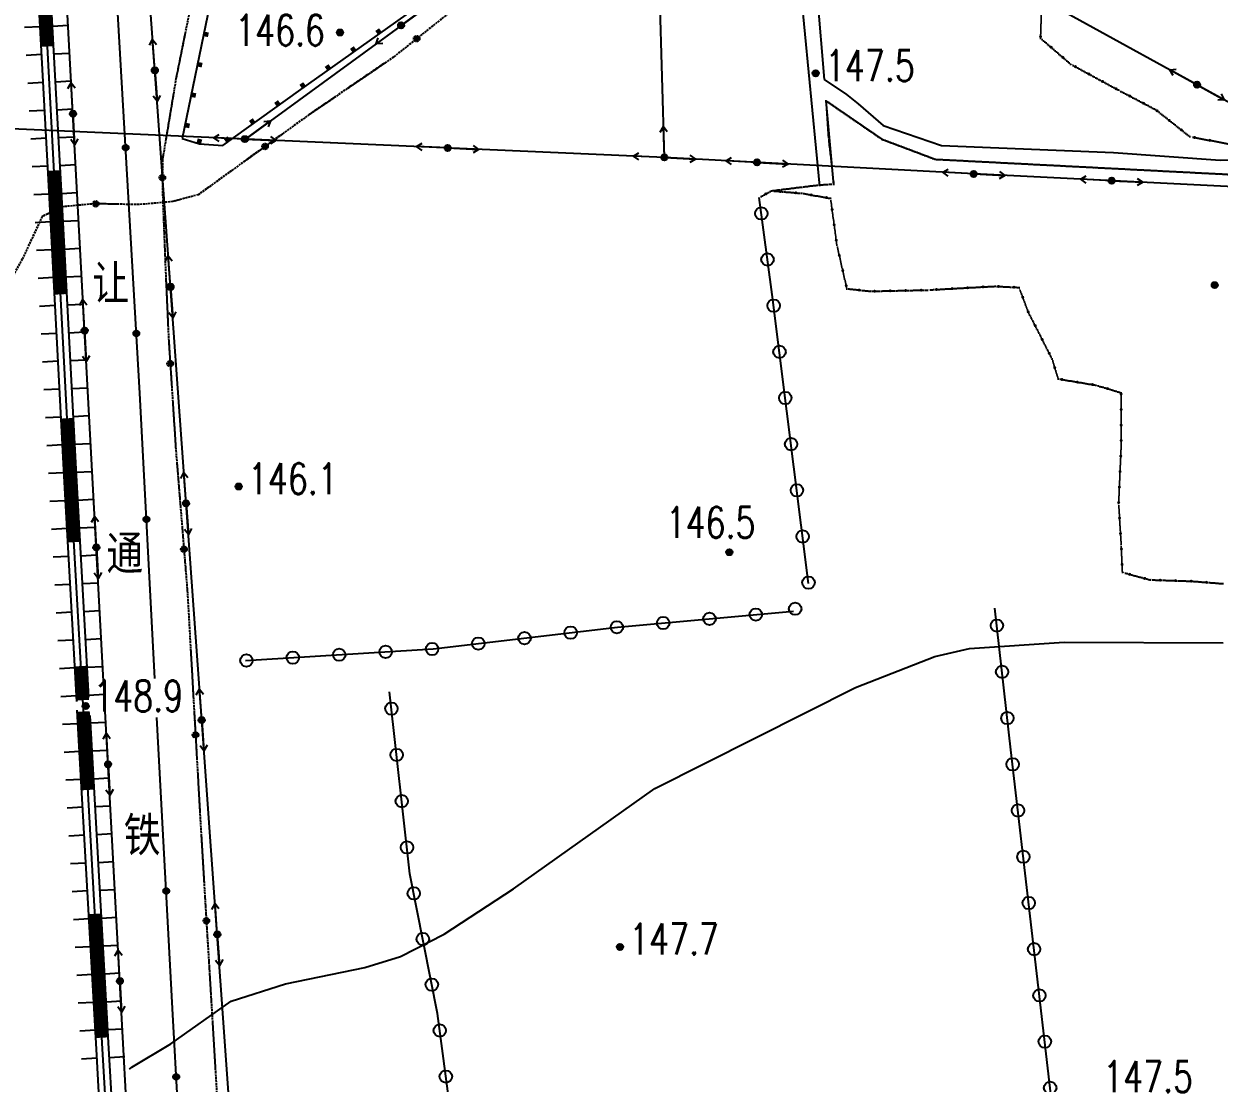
# Model space of a CAD drawing. Extents: x 408766 to 414302, y 5156573 to 5161925.
# Drawn here: x 411229 to 412000, y 5158036 to 5158719 of the extents above; entities that cross this region are included whole.
import ezdxf

# ---------------------------------------------------------------- set-up
doc = ezdxf.new("R2010")
doc.units = 0
doc.header["$LTSCALE"] = 1000
for name, pattern in [('0001', [0.5, 0.5, 0]), ('0004', [0.5, 0.5, 0]), ('4110', [0.5, 0.5, 0]), ('4222', [0.5, 0.5, 0]), ('5130', [1, 1, 0]), ('5310', [1, 1, 0]), ('5320', [0.0018, 0.0013, -0.0005]), ('5400', [1, 1, 0]), ('8111', [1, 1, 0]), ('9100', [0.001, 0, -0.001]), ('9315', [1, 1, 0]), ('9995', [0.001, 0, -0.001])]:
    doc.linetypes.add(name, pattern=pattern)
doc.layers.get('0').update_dxf_attribs({"linetype": 'CONTINUOUS'})
for name, color, linetype in [('0001ADD', 1, 'CONTINUOUS'), ('0001BAK', 1, 'CONTINUOUS'), ('0002', 2, 'CONTINUOUS'), ('0002ADD', 2, 'CONTINUOUS'), ('0003', 3, 'CONTINUOUS'), ('0003ADD', 3, 'CONTINUOUS'), ('0003BAK', 3, 'CONTINUOUS'), ('0005ADD', 5, 'CONTINUOUS'), ('0005BAK', 5, 'CONTINUOUS'), ('0006', 6, 'CONTINUOUS'), ('0007', 7, 'CONTINUOUS'), ('0009', 9, 'CONTINUOUS'), ('0010', 10, 'CONTINUOUS'), ('0010ADD', 10, 'CONTINUOUS'), ('0011ADD', 11, 'CONTINUOUS'), ('0011BAK', 11, 'CONTINUOUS'), ('0013', 13, 'CONTINUOUS'), ('0015', 15, 'CONTINUOUS')]:
    doc.layers.add(name, color=color, linetype=linetype)
doc.styles.add('SIMPLEX', font='simplex.shx', dxfattribs={"width": 0.75, "height": 20})
doc.styles.add('XDX', font='simplex.shx', dxfattribs={"height": 20, "bigfont": 'xdx.shx'})

# ---------------------------------------------------------------- blocks, each defined once
blk = doc.blocks.new('8140')
for radius in [0.0002, 0.000141, 0.0000832, 0.0000301]:
    blk.add_circle((0, 0), radius)
at = {"flags": 1}
blk.add_attdef('8140', (0, 0), '', height=0.0000001, dxfattribs=at)
blk = doc.blocks.new('5130')
blk.add_hatch(color=256).paths.add_polyline_path([(0.0002, 0, 1), (-0.0002, 0, 1)])
for points in [[(0, 0), (0.002, 0)], [(0.001638, 0.000233), (0.002, 0), (0.001658, -0.000229)]]:
    blk.add_lwpolyline(points)
blk.add_circle((0, 0), 0.0002)
at = {"flags": 1}
blk.add_attdef('5130', (0, 0), '', height=0.000001, dxfattribs=at)
blk = doc.blocks.new('5131')
for points in [[(-0.001638, -0.000233), (-0.002, 0), (-0.001658, 0.000229)], [(0, 0), (-0.002, 0)]]:
    blk.add_lwpolyline(points)
at = {"flags": 1}
blk.add_attdef('5131', (0, 0), '', height=0.0000000001, dxfattribs=at)
blk = doc.blocks.new('9315')
blk.add_circle((0, 0), 0.0004)
at = {"flags": 1}
blk.add_attdef('9315', (0, 0), '', height=0.00000001, dxfattribs=at)
blk = doc.blocks.new('9100')
blk.add_hatch(color=256).paths.add_polyline_path([(0.0001, 0, 1), (-0.0001, 0, 1)])

msp = doc.modelspace()

# ---------------------------------------------------------------- hatches: boundary and pattern name
at = {"layer": '0005ADD', "linetype": '5320'}
h = msp.add_hatch(color=256, dxfattribs=at)
edge = h.paths.add_edge_path()
edge.add_arc((411482.4, 5158709.61), 1.9, 0, 360)
at = {"layer": '0005ADD', "linetype": '5310'}
h = msp.add_hatch(color=256, dxfattribs=at)
edge = h.paths.add_edge_path()
edge.add_arc((411294.72, 5158639.35), 1.9, 0, 360)
at = {"layer": '0005ADD', "linetype": '5320'}
h = msp.add_hatch(color=256, dxfattribs=at)
edge = h.paths.add_edge_path()
edge.add_arc((411384.62, 5158640.11), 1.9, 0, 360)
h = msp.add_hatch(color=256, dxfattribs=at)
edge = h.paths.add_edge_path()
edge.add_arc((411318.39, 5158619.98), 1.9, 0, 360)
h = msp.add_hatch(color=256, dxfattribs=at)
edge = h.paths.add_edge_path()
edge.add_arc((411275.36, 5158603.14), 1.9, 0, 360)
at = {"layer": '0005ADD', "linetype": '5310'}
h = msp.add_hatch(color=256, dxfattribs=at)
edge = h.paths.add_edge_path()
edge.add_arc((411301.58, 5158519.55), 1.9, 0, 360)
at = {"layer": '0005ADD', "linetype": '5320'}
h = msp.add_hatch(color=256, dxfattribs=at)
edge = h.paths.add_edge_path()
edge.add_arc((411323.45, 5158500.09), 1.9, 0, 360)
at = {"layer": '0005ADD', "linetype": '5310'}
h = msp.add_hatch(color=256, dxfattribs=at)
edge = h.paths.add_edge_path()
edge.add_arc((411308.12, 5158399.72), 1.9, 0, 360)
at = {"layer": '0005ADD', "linetype": '5320'}
h = msp.add_hatch(color=256, dxfattribs=at)
edge = h.paths.add_edge_path()
edge.add_arc((411332.3, 5158380.42), 1.9, 0, 360)
h = msp.add_hatch(color=256, dxfattribs=at)
edge = h.paths.add_edge_path()
edge.add_arc((411339.76, 5158260.66), 1.9, 0, 360)
at = {"layer": '0005ADD', "linetype": '5310'}
h = msp.add_hatch(color=256, dxfattribs=at)
edge = h.paths.add_edge_path()
edge.add_arc((411320.89, 5158160.06), 1.9, 0, 360)
at = {"layer": '0005ADD', "linetype": '5320'}
h = msp.add_hatch(color=256, dxfattribs=at)
edge = h.paths.add_edge_path()
edge.add_arc((411346.78, 5158140.87), 1.9, 0, 360)
at = {"layer": '0005ADD', "linetype": '5310'}
h = msp.add_hatch(color=256, dxfattribs=at)
edge = h.paths.add_edge_path()
edge.add_arc((411327.32, 5158040.24), 1.9, 0, 360)

# ---------------------------------------------------------------- linework, layer by layer
at = {"layer": '0001BAK', "linetype": '9995'}
msp.add_lwpolyline([(412002.43, 5158358.25), (411981.35, 5158359.87), (411955.41, 5158360.68), (411937.57, 5158365.54), (411936.76, 5158384.17), (411935.14, 5158410.08), (411936.76, 5158446.52), (411936.76, 5158481.34), (411920.54, 5158486.2), (411896.22, 5158490.25), (411892.17, 5158503.2), (411876.66, 5158533.79), (411870.98, 5158549.17), (411855.58, 5158549.98), (411811.8, 5158547.55), (411775.31, 5158546.74), (411759.91, 5158548.36), (411753.42, 5158576.7), (411749.37, 5158606.67), (411730.72, 5158609.91), (411711.27, 5158611.52), (411703.3, 5158607.14)], dxfattribs=at)
at = {"layer": '0002', "linetype": '5130'}
for points in [[(411280.52, 5158295.28), (411251.84, 5158824.65), (411216.43, 5159419.64), (411257.23, 5159424.04), (411248.88, 5159824.79), (411305.31, 5159827.72), (411287.76, 5160276.22), (411233.53, 5160274.02), (411225.44, 5160428.91), (411166.81, 5160428.18)], [(411476.04, 5157483.51), (411373.96, 5157852.78), (411343.8, 5158270.32), (411302.48, 5158842.4), (411271.67, 5159264.59)], [(411612.23, 5158916.7), (411585.38, 5158800.77), (411372, 5158644.74)], [(411585.38, 5158800.77), (411863.12, 5158747.44), (412042.85, 5158648.46)], [(411642.19, 5158633.01), (411637.92, 5158779.5)], [(413192.79, 5158559.34), (412629.85, 5158583.63), (411841.73, 5158622.37), (411642.19, 5158633.01), (411205.34, 5158652.07)], [(411359.55, 5156947.54), (411350.36, 5157022.06), (411306.13, 5157822.44), (411281.56, 5158276.01)]]:
    msp.add_lwpolyline(points, dxfattribs=at)
at = {"layer": '0003', "linetype": '4222'}
for points in [[(411745.19, 5158683.34), (411759.56, 5158673.61), (411767.14, 5158667.5), (411783.23, 5158653.72), (411820.91, 5158640.62), (411931.75, 5158636.28), (412000.72, 5158631.2), (412022.93, 5158631.85), (412038.75, 5158630.78), (412041.87, 5158628.79), (412107.14, 5158627.61), (412278.85, 5158617.12)], [(411746.39, 5158669.59), (411782.35, 5158644.86), (411816.85, 5158631.85), (412278.85, 5158608.07)]]:
    msp.add_lwpolyline(points, dxfattribs=at)
at = {"layer": '0003ADD', "linetype": '4110'}
for points in [[(411263.21, 5158282.18), (411254.97, 5158427.6), (411245.53, 5158607), (411236.78, 5158768.91), (411230.05, 5158900.53)], [(411271.06, 5158285.1), (411262.96, 5158428.04), (411253.52, 5158607.43), (411244.76, 5158769.33), (411238.04, 5158900.94)], [(411239.57, 5158717.28), (411229.58, 5158716.74)], [(411247.56, 5158717.71), (411257.54, 5158718.25)], [(411240.54, 5158699.31), (411230.55, 5158698.77)], [(411248.53, 5158699.74), (411258.51, 5158700.28)], [(411241.51, 5158681.34), (411231.53, 5158680.8)], [(411249.5, 5158681.77), (411259.49, 5158682.31)], [(411242.48, 5158663.36), (411232.5, 5158662.82)], [(411250.47, 5158663.79), (411260.46, 5158664.33)], [(411243.46, 5158645.39), (411233.47, 5158644.85)], [(411251.44, 5158645.82), (411261.43, 5158646.36)], [(411244.43, 5158627.41), (411234.44, 5158626.87)], [(411252.42, 5158627.85), (411262.4, 5158628.39)], [(411245.4, 5158609.44), (411235.42, 5158608.9)], [(411253.39, 5158609.87), (411263.37, 5158610.41)], [(411246.35, 5158591.47), (411236.36, 5158590.95)], [(411254.34, 5158591.89), (411264.32, 5158592.42)], [(411247.3, 5158573.5), (411237.31, 5158572.97)], [(411255.28, 5158573.92), (411265.27, 5158574.44)], [(411248.24, 5158555.52), (411238.26, 5158555)], [(411256.23, 5158555.94), (411266.22, 5158556.47)], [(411249.19, 5158537.55), (411239.2, 5158537.02)], [(411257.18, 5158537.97), (411267.16, 5158538.49)], [(411250.13, 5158519.57), (411240.15, 5158519.05)], [(411258.12, 5158519.99), (411268.11, 5158520.52)], [(411251.08, 5158501.6), (411241.09, 5158501.07)], [(411259.07, 5158502.02), (411269.06, 5158502.54)], [(411252.03, 5158483.62), (411242.04, 5158483.09)], [(411260.02, 5158484.04), (411270, 5158484.57)], [(411252.97, 5158465.65), (411242.99, 5158465.12)], [(411260.96, 5158466.07), (411270.95, 5158466.59)], [(411253.92, 5158447.67), (411243.93, 5158447.14)], [(411261.91, 5158448.09), (411271.89, 5158448.62)], [(411254.86, 5158429.7), (411244.88, 5158429.17)], [(411262.85, 5158430.12), (411272.84, 5158430.64)], [(411255.88, 5158411.71), (411245.89, 5158411.14)], [(411263.86, 5158412.16), (411273.85, 5158412.73)], [(411256.89, 5158393.74), (411246.91, 5158393.17)], [(411264.88, 5158394.19), (411274.86, 5158394.75)], [(411257.91, 5158375.77), (411247.93, 5158375.2)], [(411265.9, 5158376.22), (411275.88, 5158376.78)], [(411258.93, 5158357.79), (411248.95, 5158357.23)], [(411266.92, 5158358.25), (411276.9, 5158358.81)], [(411259.95, 5158339.82), (411249.96, 5158339.26)], [(411267.94, 5158340.28), (411277.92, 5158340.84)], [(411260.97, 5158321.85), (411250.98, 5158321.29)], [(411268.95, 5158322.3), (411278.94, 5158322.87)], [(411261.98, 5158303.88), (411252, 5158303.31)], [(411269.97, 5158304.33), (411279.96, 5158304.9)], [(411263, 5158285.91), (411253.02, 5158285.34)], [(411270.99, 5158286.36), (411280.97, 5158286.93)], [(411343.25, 5156947.35), (411337.14, 5157013.01), (411331.01, 5157062.9), (411327.21, 5157115.48), (411323.16, 5157180.76), (411319.8, 5157244.65), (411315.03, 5157318.45), (411312.34, 5157401.85), (411306.24, 5157503.71), (411298.14, 5157658.2), (411288.03, 5157845.68), (411275.88, 5158058.06), (411264.41, 5158261.08), (411263.52, 5158276.76)], [(411351.21, 5156948.09), (411345.09, 5157013.87), (411338.98, 5157063.68), (411335.19, 5157116.02), (411331.15, 5157181.22), (411327.78, 5157245.11), (411323.02, 5157318.83), (411320.33, 5157402.22), (411314.22, 5157504.16), (411306.13, 5157658.63), (411296.02, 5157846.13), (411283.87, 5158058.51), (411272.4, 5158261.53), (411271.74, 5158273.12)], [(411264.02, 5158267.94), (411254.04, 5158267.37)], [(411272.01, 5158268.39), (411281.99, 5158268.96)], [(411265.04, 5158249.97), (411255.05, 5158249.4)], [(411273.02, 5158250.42), (411283.01, 5158250.98)], [(411266.05, 5158232), (411256.07, 5158231.43)], [(411274.04, 5158232.45), (411284.02, 5158233.01)], [(411267.07, 5158214.02), (411257.08, 5158213.46)], [(411275.06, 5158214.48), (411285.04, 5158215.04)], [(411268.08, 5158196.05), (411258.1, 5158195.49)], [(411276.07, 5158196.5), (411286.06, 5158197.07)], [(411269.1, 5158178.08), (411259.12, 5158177.52)], [(411277.09, 5158178.53), (411287.07, 5158179.1)], [(411270.12, 5158160.11), (411260.13, 5158159.55)], [(411278.1, 5158160.56), (411288.09, 5158161.13)], [(411271.13, 5158142.14), (411261.15, 5158141.58)], [(411279.12, 5158142.59), (411289.1, 5158143.15)], [(411272.15, 5158124.17), (411262.16, 5158123.6)], [(411280.13, 5158124.62), (411290.12, 5158125.18)], [(411273.16, 5158106.2), (411263.18, 5158105.63)], [(411281.15, 5158106.65), (411291.13, 5158107.21)], [(411274.18, 5158088.23), (411264.19, 5158087.66)], [(411282.17, 5158088.68), (411292.15, 5158089.24)], [(411275.19, 5158070.25), (411265.21, 5158069.69)], [(411283.18, 5158070.71), (411293.17, 5158071.27)], [(411276.21, 5158052.28), (411266.23, 5158051.71)], [(411284.2, 5158052.74), (411294.18, 5158053.31)]]:
    msp.add_lwpolyline(points, dxfattribs=at)
for points in [[(411244.26, 5158704.52, 8, 8, 0), (411240.77, 5158769.12, 8, 8, 0), (411239.99, 5158784.4, 0, 0, 0)], [(411252.81, 5158544.75, 8, 8, 0), (411249.53, 5158607.21, 8, 8, 0), (411248.58, 5158624.63, 0, 0, 0)], [(411261.4, 5158384.98, 8, 8, 0), (411258.97, 5158427.82, 8, 8, 0), (411257.02, 5158464.86, 0, 0, 0)], [(411267.17, 5158283.08, 8, 8, 0), (411265.92, 5158305.1, 0, 0, 0)], [(411270.44, 5158225.23, 8, 8, 0), (411268.4, 5158261.3, 8, 8, 0), (411267.58, 5158275.79, 8, 8, 0)], [(411279.47, 5158065.49, 8, 8, 0), (411274.96, 5158145.36, 0, 0, 0)]]:
    msp.add_lwpolyline(points, format="xyseb", dxfattribs=at)
at = {"layer": '0003BAK', "linetype": '4110'}
msp.add_lwpolyline([(411347.23, 5156947.72), (411341.12, 5157013.44), (411334.99, 5157063.29), (411331.2, 5157115.75), (411327.16, 5157180.99), (411323.79, 5157244.88), (411319.03, 5157318.64), (411316.34, 5157402.04), (411310.23, 5157503.93), (411302.14, 5157658.41), (411292.03, 5157845.91), (411279.88, 5158058.28), (411268.4, 5158261.3), (411258.97, 5158427.82), (411249.53, 5158607.21), (411240.77, 5158769.12), (411234.04, 5158900.73)], dxfattribs=at)
at = {"layer": '0005ADD', "linetype": '5310'}
for points in [[(411313.58, 5158297.12), (411303.78, 5158481.11), (411278.74, 5158918.54), (411259.84, 5159254.54), (411259.28, 5159264.59)], [(411390.76, 5156947.08), (411369.69, 5157282.96), (411348.64, 5157648.23), (411324.92, 5158084.35), (411314.92, 5158272.04)]]:
    msp.add_lwpolyline(points, dxfattribs=at)
at = {"layer": '0005ADD', "linetype": '5320'}
for points in [[(411333.18, 5158713.65), (411327.24, 5158684.24)], [(411494.14, 5158718.94), (411470.65, 5158700.27)], [(411462.57, 5158694.39), (411437.78, 5158677.5)], [(411325.59, 5158674.38), (411320.65, 5158644.79)], [(411429.52, 5158671.86), (411413.1, 5158660.67), (411404.89, 5158654.74)], [(411396.78, 5158648.89), (411372.46, 5158631.32)], [(411319.01, 5158634.93), (411318.39, 5158631.2), (411318.39, 5158613.14), (411318.7, 5158604.98)], [(411364.36, 5158625.47), (411341.57, 5158609), (411339.75, 5158608.51)], [(411330.09, 5158605.91), (411324.96, 5158604.53), (411303.24, 5158602.62), (411300.36, 5158602.67)], [(411250.82, 5158599.61), (411240.83, 5158594.86), (411232.84, 5158577.69)], [(411290.36, 5158602.86), (411274.68, 5158603.15), (411260.42, 5158601.82)], [(411319.09, 5158594.99), (411320.24, 5158565.01)], [(411320.66, 5158555.02), (411322.01, 5158525.05)], [(411322.48, 5158515.06), (411324.43, 5158485.13)], [(411325.08, 5158475.15), (411327.03, 5158445.21)], [(411327.83, 5158435.24), (411330.27, 5158405.34)], [(411331.08, 5158395.37), (411333.52, 5158365.47)], [(411334.33, 5158355.51), (411334.48, 5158353.66), (411336.08, 5158325.56)], [(411336.64, 5158315.57), (411338.34, 5158285.62)], [(411338.91, 5158275.64), (411340.61, 5158245.69)], [(411341.18, 5158235.7), (411342.56, 5158211.38), (411342.89, 5158205.75)], [(411343.49, 5158195.77), (411345.28, 5158165.82)], [(411345.88, 5158155.84), (411347.68, 5158125.9)], [(411348.27, 5158115.91), (411350.07, 5158085.97)], [(411350.67, 5158075.99), (411352.46, 5158046.04)]]:
    msp.add_lwpolyline(points, dxfattribs=at)
for centre in [(411482.4, 5158709.61), (411384.62, 5158640.11), (411318.39, 5158619.98), (411275.36, 5158603.14), (411323.45, 5158500.09), (411332.3, 5158380.42), (411339.76, 5158260.66), (411346.78, 5158140.87)]:
    msp.add_circle(centre, 1.9, dxfattribs=at)
at = {"layer": '0005ADD', "linetype": '5310'}
for centre in [(411294.72, 5158639.35), (411301.58, 5158519.55), (411308.12, 5158399.72), (411320.89, 5158160.06), (411327.32, 5158040.24)]:
    msp.add_circle(centre, 1.9, dxfattribs=at)
at = {"layer": '0005BAK', "linetype": '5320'}
for points in [[(411342.58, 5158760.16), (411327.17, 5158683.89), (411318.39, 5158631.2), (411318.39, 5158613.14), (411320.4, 5158560.95), (411322.41, 5158516.12), (411327.11, 5158443.99), (411334.48, 5158353.66), (411342.56, 5158211.38), (411352.6, 5158043.66), (411358.69, 5157942.07), (411365.39, 5157836.36), (411370.08, 5157741.63), (411374.1, 5157668.7), (411378.12, 5157581.86), (411384.15, 5157497.56), (411386.83, 5157457.42), (411400.27, 5157280.87), (411405.64, 5157199.42), (411408.99, 5157150.58)], [(411526.5, 5158744.67), (411467.38, 5158697.67), (411413.1, 5158660.67), (411371.58, 5158630.69), (411341.57, 5158609), (411324.96, 5158604.53), (411303.24, 5158602.62), (411274.68, 5158603.15), (411254.24, 5158601.24), (411240.83, 5158594.86), (411228.06, 5158567.43), (411206.34, 5158529.15), (411169.85, 5158473.07), (411104.71, 5158365.27), (411075.97, 5158321.89), (411004.2, 5158182.26), (410975.46, 5158130.59), (410948.58, 5158078.39), (410942.83, 5158066.27), (410942.83, 5158056.71), (410953.05, 5158031.19)]]:
    msp.add_lwpolyline(points, dxfattribs=at)
at = {"layer": '0005BAK', "linetype": '9315'}
for points in [[(411735.18, 5158358.37), (411711.75, 5158544.65), (411703.3, 5158607.14)], [(411965.18, 5157497.79), (411941.75, 5157654.12), (411925.82, 5157769.26), (411893.93, 5158007.78), (411865.72, 5158250.99), (411855.33, 5158342.52)], [(411372.09, 5158308.66), (411492.99, 5158316.14), (411612.01, 5158330.19), (411725.41, 5158340.48)], [(411630.9, 5157119.45), (411612.16, 5157234.58), (411608.41, 5157298.24), (411592.48, 5157418.69), (411583.11, 5157506.68), (411569.05, 5157601.23), (411546.5, 5157746.79), (411518.37, 5157900.8), (411508.05, 5157988.52), (411495.87, 5158081.19), (411478.06, 5158171.06), (411464.93, 5158288.42)]]:
    msp.add_lwpolyline(points, dxfattribs=at)
at = {"layer": '0006', "linetype": '0004'}
for points in [[(411788.62, 5160128.85), (411744.31, 5160028.76), (411714.81, 5159958.7), (411695.04, 5159910.35), (411682.77, 5159876.99), (411676.64, 5159853.84), (411669.14, 5159820.48), (411665.73, 5159796.21), (411665.05, 5159773.06), (411666.41, 5159732.89), (411671.19, 5159677.73), (411673.52, 5159629.82), (411684.15, 5159488.58), (411688.93, 5159431.46), (411700.55, 5159276.25), (411714.18, 5159083.76), (411727.2, 5158900.62), (411745.19, 5158683.34)], [(411742.39, 5158614.49), (411730.12, 5158741.14), (411723.98, 5158747.27), (411657.86, 5158761.56), (411558.55, 5158780.9)], [(411746.39, 5158669.59), (411751.25, 5158615.17)]]:
    msp.add_lwpolyline(points, dxfattribs=at)
at = {"layer": '0007', "linetype": '8111', "elevation": 148}
msp.add_lwpolyline([(411297.28, 5158045.16), (411298.71, 5158046.4), (411323.87, 5158061.58), (411362.69, 5158089.07), (411397.88, 5158100.15), (411448.9, 5158110.81), (411471.92, 5158117.79), (411500.23, 5158132.24), (411544.81, 5158161.47), (411636.05, 5158226.23), (411765.34, 5158291.2), (411816.63, 5158311.36), (411838.97, 5158316.45), (411899.95, 5158320.48), (412002.66, 5158320.17)], dxfattribs=at)
at = {"layer": '0009', "linetype": '9995'}
for points in [[(411711.27, 5158611.52), (411741.98, 5158615.31), (411751.49, 5158615.91), (411747.93, 5158646.2), (411746.39, 5158669.59)], [(411746.39, 5158669.59), (411782.35, 5158644.86), (411816.85, 5158631.85), (412297.42, 5158607.11), (412368.71, 5158604.76)]]:
    msp.add_lwpolyline(points, dxfattribs=at)
at = {"layer": '0010', "linetype": '5400'}
msp.add_lwpolyline([(411526.39, 5158836.51), (411391.73, 5158864.45), (411376.31, 5158866.49), (411349.07, 5158731.57), (411331.2, 5158645.23), (411342.31, 5158641.9), (411357.32, 5158640.79), (411406.24, 5158675.76), (411513.74, 5158752.12), (411547.09, 5158774.88), (411557.1, 5158818.18)], dxfattribs=at)
at = {"layer": '0010ADD', "linetype": '5400', "const_width": 3}
for points in [[(411345.16, 5158712.69), (411348.1, 5158712.08)], [(411458.67, 5158713.01), (411456.94, 5158715.45)], [(411442.37, 5158701.42), (411440.63, 5158703.87)], [(411341.11, 5158693.11), (411344.04, 5158692.5)], [(411426.06, 5158689.84), (411424.32, 5158692.29)], [(411409.76, 5158678.26), (411408.02, 5158680.71)], [(411337.05, 5158673.52), (411339.99, 5158672.91)], [(411393.48, 5158666.64), (411391.73, 5158669.08)], [(411377.21, 5158655.01), (411375.47, 5158657.45)], [(411333, 5158653.94), (411335.94, 5158653.33)], [(411341.83, 5158642.04), (411342.7, 5158644.91)], [(411360.94, 5158643.37), (411359.2, 5158645.81)]]:
    msp.add_lwpolyline(points, dxfattribs=at)
at = {"layer": '0011BAK', "linetype": '9100'}
msp.add_lwpolyline([(412033.88, 5158637.13), (412005.8, 5158641.8), (411981.06, 5158646.48), (411958.99, 5158663.84), (411934.92, 5158676.53), (411904.16, 5158693.23), (411884.77, 5158709.93), (411885.44, 5158729.96), (411885.44, 5158759.35), (411887.44, 5158807.43), (411892.79, 5158832.14), (411898.88, 5158847.13)], dxfattribs=at)

# ---------------------------------------------------------------- block references
at = {"layer": '0001ADD', "linetype": '9995', "xscale": 10000, "yscale": 10000, "zscale": 10000}
for p in [(411716.96, 5158611.05), (411707.51, 5158609.46), (411726.93, 5158610.22), (411736.82, 5158608.85), (411746.68, 5158607.13), (411750.34, 5158599.47), (411751.69, 5158589.56), (411753.03, 5158579.65), (411754.99, 5158569.85), (411757.22, 5158560.1), (411759.45, 5158550.35), (411847.72, 5158549.55), (411857.7, 5158549.87), (411867.69, 5158549.35), (411767.82, 5158547.53), (411777.78, 5158546.8), (411787.78, 5158547.02), (411797.78, 5158547.24), (411807.77, 5158547.46), (411817.76, 5158547.88), (411827.75, 5158548.44), (411837.73, 5158548.99), (411873.3, 5158542.88), (411876.79, 5158533.52), (411881.32, 5158524.6), (411885.84, 5158515.68), (411890.36, 5158506.76), (411893.96, 5158497.47), (411898.62, 5158489.85), (411908.49, 5158488.2), (411918.35, 5158486.56), (411928, 5158483.96), (411936.76, 5158480.49), (411936.76, 5158470.49), (411936.76, 5158460.49), (411936.76, 5158450.49), (411936.49, 5158440.49), (411936.05, 5158430.5), (411935.6, 5158420.51), (411935.16, 5158410.52), (411935.73, 5158400.54), (411936.36, 5158390.56), (411936.92, 5158380.58), (411937.35, 5158370.59), (411942.34, 5158364.24), (411951.99, 5158361.61), (411961.87, 5158360.48), (411971.86, 5158360.17), (411981.85, 5158359.83), (411991.83, 5158359.07)]:
    msp.add_blockref('9100', p, dxfattribs=at)
at = {"layer": '0002ADD', "linetype": '5130', "xscale": 10000, "yscale": 10000, "zscale": 10000}
for name, p, rotation in [('5131', (411472.37, 5158718.14), 216.1765106466748), ('5130', (411472.37, 5158718.14), 216.1765106466748), ('5130', (411313.54, 5158689.22), 94.13124128829301), ('5131', (411313.54, 5158689.22), 94.13124128829301), ('5131', (411985.76, 5158679.9), 331.1570255167899), ('5130', (411260.7, 5158661.21), 93.1006804657718), ('5130', (411985.76, 5158679.9), 331.1570255167899), ('5131', (411260.7, 5158661.21), 93.1006804657718), ('5131', (411372, 5158644.74), 216.1765106466748), ('5130', (411642.19, 5158633.01), 91.66784239792908), ('5130', (411371.6, 5158644.83), 177.5013497785666), ('5131', (411371.6, 5158644.83), 177.5013497785666), ('5130', (411502.32, 5158639.11), 177.5013497785666), ('5131', (411502.32, 5158639.11), 177.5013497785666), ('5130', (411642.19, 5158633.01), 177.5013497785666), ('5131', (411642.19, 5158633.01), 176.9493688185439), ('5130', (411701.93, 5158629.82), 176.9493688185439), ('5131', (411701.93, 5158629.82), 176.9493688185439), ('5130', (411841.73, 5158622.37), 176.9493688185439), ('5131', (411841.73, 5158622.37), 177.185584183588), ('5130', (411930.69, 5158618), 177.185584183588), ('5131', (411930.69, 5158618), 177.185584183588), ('5130', (411323.63, 5158549.59), 94.13124128829301), ('5131', (411323.63, 5158549.59), 94.13124128829301), ('5130', (411268.27, 5158521.41), 93.1006804657718), ('5131', (411268.27, 5158521.41), 93.1006804657718), ('5130', (411333.71, 5158409.95), 94.13124128829301), ('5131', (411333.71, 5158409.95), 94.13124128829301), ('5130', (411275.84, 5158381.62), 93.1006804657718), ('5131', (411275.84, 5158381.62), 93.1006804657718), ('5130', (411343.8, 5158270.32), 94.13124128829301), ('5131', (411343.8, 5158270.32), 94.13154458352766), ('5130', (411283.41, 5158241.82), 93.1006804657718), ('5131', (411283.41, 5158241.82), 93.1006804657718), ('5130', (411353.79, 5158132.06), 94.13154458352766), ('5131', (411353.79, 5158132.06), 94.13154458352766), ('5130', (411290.99, 5158102.03), 93.1006804657718), ('5131', (411290.99, 5158102.03), 93.1006804657718)]:
    msp.add_blockref(name, p, dxfattribs=dict(at, rotation=rotation))
at = {"layer": '0005ADD', "linetype": '9315', "xscale": 10000, "yscale": 10000, "zscale": 10000}
for p in [(411704.68, 5158596.93), (411708.7, 5158567.2), (411712.65, 5158537.46), (411716.4, 5158507.69), (411720.14, 5158477.93), (411723.88, 5158448.16), (411727.63, 5158418.4), (411731.37, 5158388.63), (411735.12, 5158358.87), (411701.16, 5158338.28), (411726.52, 5158342.02), (411641.41, 5158332.85), (411671.29, 5158335.57), (411856.62, 5158331.18), (411551.95, 5158323.1), (411581.74, 5158326.61), (411611.53, 5158330.13), (411492.36, 5158316.11), (411522.15, 5158319.58), (411372.59, 5158308.69), (411402.53, 5158310.54), (411432.47, 5158312.4), (411462.41, 5158314.25), (411860, 5158301.37), (411466.14, 5158277.64), (411863.39, 5158271.56), (411469.48, 5158247.82), (411866.79, 5158241.76), (411472.81, 5158218.01), (411870.25, 5158211.96), (411476.15, 5158188.19), (411873.71, 5158182.16), (411480.54, 5158158.54), (411877.16, 5158152.36), (411486.37, 5158129.12), (411880.62, 5158122.56), (411492.21, 5158099.69), (411884.08, 5158092.76), (411497.32, 5158070.14), (411887.53, 5158062.96), (411501.23, 5158040.4), (411890.99, 5158033.16)]:
    msp.add_blockref('9315', p, dxfattribs=at)
at = {"layer": '0011ADD', "linetype": '9100', "xscale": 10000, "yscale": 10000, "zscale": 10000}
for p in [(411884.8, 5158710.9), (411891.61, 5158704.04), (411899.19, 5158697.51), (411907.18, 5158691.59), (411915.97, 5158686.82), (411924.76, 5158682.05), (411933.55, 5158677.28), (411942.38, 5158672.6), (411951.23, 5158667.93), (411959.95, 5158663.08), (411967.81, 5158656.9), (411975.67, 5158650.71), (411984.15, 5158645.89), (411993.98, 5158644.04)]:
    msp.add_blockref('9100', p, dxfattribs=at)
at = {"layer": '0015', "xscale": 10000, "yscale": 10000, "zscale": 10000}
for p in [(411433.01, 5158713.57, 146.6), (411739.8, 5158687.29, 147.5), (411997.16, 5158550.7, 148.1), (411367.65, 5158420.88, 146.1), (411684.12, 5158378.49, 146.5), (411268.99, 5158279.31, 148.9), (411613.49, 5158124.03, 147.7)]:
    msp.add_blockref('8140', p, dxfattribs=at)

# ---------------------------------------------------------------- texts
at = {"layer": '0007', "style": 'SIMPLEX', "width": 0.75}
for s, p in [('146.6', (411365.39, 5158705.01, 146.6)), ('147.5', (411745.8, 5158682.29, 147.5)), ('146.1', (411373.65, 5158415.88, 146.1)), ('146.5', (411643.07, 5158387.69, 146.5)), ('148.9', (411273.94, 5158275.83, 148.9)), ('147.7', (411619.49, 5158119.03, 147.7)), ('147.5', (411925.23, 5158030.37, 147.5))]:
    msp.add_text(s, height=20, dxfattribs=at).set_placement(p)
at = {"layer": '0013', "linetype": '0001', "style": 'XDX'}
for s, p in [('让', (411273.26, 5158538.79)), ('通', (411282.28, 5158364.66)), ('铁', (411293.55, 5158183.02))]:
    msp.add_text(s, height=25, dxfattribs=at).set_placement(p)

doc.saveas('drawing.dxf')
